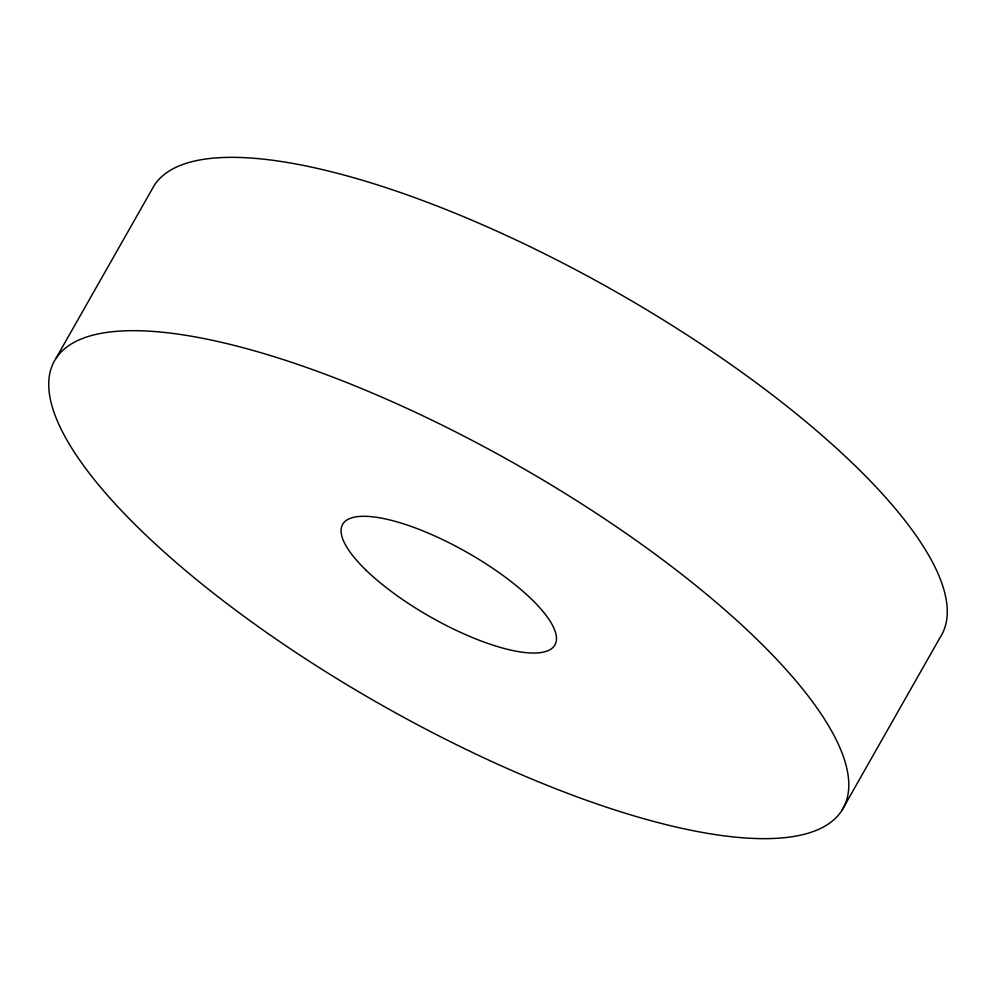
<?xml version="1.0" encoding="UTF-8"?>
<svg xmlns="http://www.w3.org/2000/svg" width="996" height="996" viewBox="0 0 996 996"><rect width="100%" height="100%" fill="white"/><g stroke="black" fill="none" stroke-linecap="round" stroke-linejoin="round"><path stroke-width="1.49" d="M55.813 358.672L154.28 185.343A453.379 137.846 29.6 0 1 622.189 295.414A453.379 137.846 29.6 0 1 940.187 637.328L841.72 810.657A453.379 137.846 29.6 0 1 187.373 572.065A453.379 137.846 29.6 0 1 317.201 371.271A453.379 137.846 29.6 0 1 841.72 810.657M366.304 570.434A122.06 37.113 29.6 0 0 549.991 649.703A122.06 37.113 29.6 0 0 430.011 533.856A122.06 37.113 29.6 0 0 366.304 570.434"/></g></svg>
